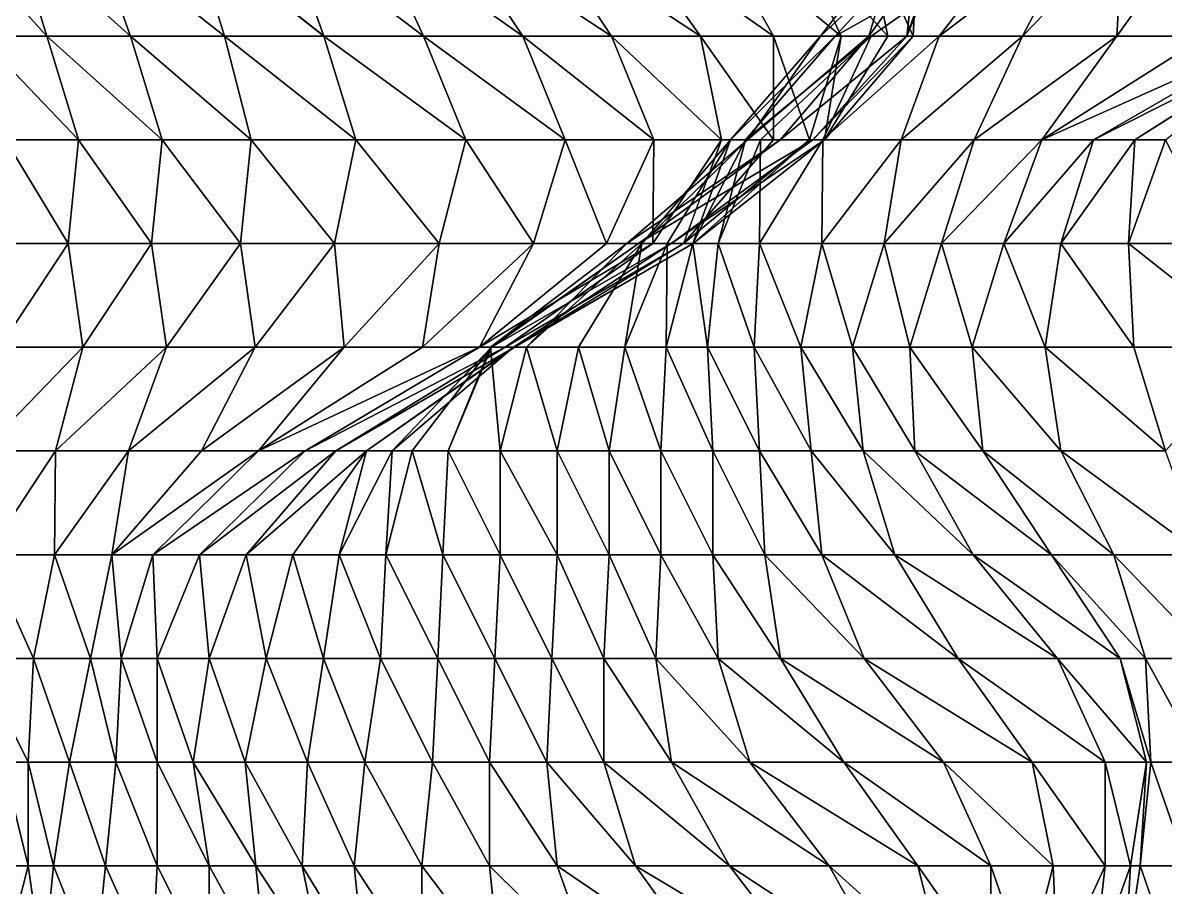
# Model space of a CAD drawing. Header units: metres. Extents: x -137 to 231, y -240 to 234.
# Drawn here: x 12.3 to 78.4, y -193.2 to -143.2 of the extents above; entities that cross this region are included whole.
import ezdxf

# ---------------------------------------------------------------- set-up
doc = ezdxf.new("R2010")
doc.units = ezdxf.units.M

msp = doc.modelspace()

# ---------------------------------------------------------------- linework, layer by layer
for points in [[(8.293655, -138, -318.5278), (13.738907, -144, -322.3122), (11.904984, -138, -323.37103), (11.905084, -137.9999, -323.37094)], [(8.293655, -138, -318.5278), (9.821945, -144, -317.64545), (13.738907, -144, -322.3122), (13.739007, -143.9999, -322.3121)], [(11.904984, -138, -323.37103), (18.572845, -144, -326.44952), (16.433258, -138, -327.6848), (16.433357, -137.9999, -327.68472)], [(11.904984, -138, -323.37103), (13.738907, -144, -322.3122), (18.572845, -144, -326.44952), (18.572945, -143.9999, -326.44943)], [(16.433258, -138, -327.6848), (24.018082, -144, -330.23392), (22.184158, -138, -331.29276), (22.184258, -137.9999, -331.29266)], [(16.433258, -138, -327.6848), (18.572845, -144, -326.44952), (24.018082, -144, -330.23392), (24.01818, -143.9999, -330.23383)], [(22.184158, -138, -331.29276), (29.768997, -144, -333.84186), (27.62941, -138, -335.07715), (27.629509, -137.9999, -335.07706)], [(22.184158, -138, -331.29276), (24.018082, -144, -330.23392), (29.768997, -144, -333.84186), (29.769096, -143.9999, -333.84177)], [(27.62941, -138, -335.07715), (35.519897, -144, -337.44977), (32.768997, -138, -339.038), (32.769096, -137.9999, -339.0379)], [(27.62941, -138, -335.07715), (29.768997, -144, -333.84186), (35.519897, -144, -337.44977), (35.519997, -143.9999, -337.44968)], [(32.768997, -138, -339.038), (41.270798, -144, -341.05768), (37.29727, -138, -343.3518), (37.29737, -137.9999, -343.3517)], [(32.768997, -138, -339.038), (35.519897, -144, -337.44977), (41.270798, -144, -341.05768), (41.270897, -143.9999, -341.0576)], [(37.29727, -138, -343.3518), (46.410385, -144, -345.01852), (42.436874, -138, -347.31265), (42.436974, -137.9999, -347.31256)], [(37.29727, -138, -343.3518), (41.270798, -144, -341.05768), (46.410385, -144, -345.01852), (46.410484, -143.9999, -345.01843)], [(42.436874, -138, -347.31265), (51.549988, -144, -348.97937), (47.270798, -138, -351.44998), (47.270897, -137.9999, -351.4499)], [(42.436874, -138, -347.31265), (46.410385, -144, -345.01852), (51.549988, -144, -348.97937), (51.550087, -143.9999, -348.97928)], [(47.270798, -138, -351.44998), (55.772614, -144, -353.46967), (52.410385, -138, -355.41083), (52.410484, -137.9999, -355.41074)], [(47.270798, -138, -351.44998), (51.549988, -144, -348.97937), (55.772614, -144, -353.46967), (55.772713, -143.9999, -353.46957)], [(52.410385, -138, -355.41083), (59.689575, -144, -358.1364), (56.938675, -138, -359.72464), (56.938774, -137.9999, -359.72455)], [(52.410385, -138, -355.41083), (55.772614, -144, -353.46967), (59.689575, -144, -358.1364), (59.689674, -143.9999, -358.13632)], [(56.938675, -138, -359.72464), (62.383926, -144, -363.50903), (61.1613, -138, -364.2149), (61.1614, -137.9999, -364.2148)], [(56.938675, -138, -359.72464), (59.689575, -144, -358.1364), (62.383926, -144, -363.50903), (62.384026, -143.9999, -363.50894)], [(61.29727, -144, -384.92102), (58.489807, -144, -393.4701), (63.074646, -138, -390.82306), (63.074745, -137.9999, -390.82297)], [(58.489807, -144, -393.4701), (59.35022, -144, -399.90155), (64.85202, -138, -396.7251), (64.85212, -137.9999, -396.725)], [(58.489807, -144, -393.4701), (64.85202, -138, -396.7251), (63.074646, -138, -390.82306), (63.074745, -137.9999, -390.82297)], [(59.35022, -144, -399.90155), (61.433243, -144, -405.6271), (69.99162, -138, -400.68594), (69.99172, -137.9999, -400.68585)], [(59.35022, -144, -399.90155), (69.99162, -138, -400.68594), (64.85202, -138, -396.7251), (64.85212, -137.9999, -396.725)], [(61.1613, -138, -364.2149), (63.855637, -144, -369.58752), (64.1613, -138, -369.41107), (64.1614, -137.9999, -369.41098)], [(61.1613, -138, -364.2149), (62.383926, -144, -363.50903), (63.855637, -144, -369.58752), (63.855736, -143.9999, -369.58743)], [(63.493423, -144, -376.72485), (61.29727, -144, -384.92102), (65.57646, -138, -382.45044), (65.57656, -137.9999, -382.45035)], [(61.29727, -144, -384.92102), (63.074646, -138, -390.82306), (65.57646, -138, -382.45044), (65.57656, -137.9999, -382.45035)], [(69.99162, -138, -400.68594), (61.433243, -144, -405.6271), (65.35022, -144, -410.29385), (65.35032, -143.9999, -410.29376)], [(64.1613, -138, -369.41107), (63.493423, -144, -376.72485), (65.938675, -138, -375.31308), (65.938774, -137.9999, -375.313)], [(63.493423, -144, -376.72485), (65.57646, -138, -382.45044), (65.938675, -138, -375.31308), (65.938774, -137.9999, -375.313)], [(64.1613, -138, -369.41107), (63.855637, -144, -369.58752), (63.493423, -144, -376.72485), (63.493523, -143.9999, -376.72476)], [(69.99162, -138, -400.68594), (65.35022, -144, -410.29385), (73.29727, -138, -405.70563), (73.29737, -137.9999, -405.70554)], [(73.29727, -138, -405.70563), (65.35022, -144, -410.29385), (70.18416, -144, -414.43118), (70.18426, -143.9999, -414.4311)], [(73.29727, -138, -405.70563), (70.18416, -144, -414.43118), (75.99162, -138, -411.07822), (75.99172, -137.9999, -411.07812)], [(75.99162, -138, -411.07822), (70.18416, -144, -414.43118), (75.62941, -144, -418.21558), (75.62951, -143.9999, -418.21548)], [(75.99162, -138, -411.07822), (75.62941, -144, -418.21558), (79.908585, -138, -415.745), (79.90868, -137.9999, -415.7449)], [(79.908585, -138, -415.745), (75.62941, -144, -418.21558), (80.769, -144, -422.17642), (80.7691, -143.9999, -422.17633)], [(9.821945, -144, -317.64545), (15.572845, -150, -321.2534), (13.738907, -144, -322.3122), (13.739007, -143.9999, -322.3121)], [(9.821945, -144, -317.64545), (11.35022, -150, -316.7631), (15.572845, -150, -321.2534), (15.572946, -149.9999, -321.2533)], [(13.738907, -144, -322.3122), (20.406784, -150, -325.39072), (18.572845, -144, -326.44952), (18.572945, -143.9999, -326.44943)], [(13.738907, -144, -322.3122), (15.572845, -150, -321.2534), (20.406784, -150, -325.39072), (20.406883, -149.9999, -325.39062)], [(18.572845, -144, -326.44952), (25.546371, -150, -329.35156), (24.018082, -144, -330.23392), (24.01818, -143.9999, -330.23383)], [(18.572845, -144, -326.44952), (20.406784, -150, -325.39072), (25.546371, -150, -329.35156), (25.54647, -149.9999, -329.35147)], [(24.018082, -144, -330.23392), (31.602936, -150, -332.78302), (29.768997, -144, -333.84186), (29.769096, -143.9999, -333.84177)], [(24.018082, -144, -330.23392), (25.546371, -150, -329.35156), (31.602936, -150, -332.78302), (31.603035, -149.9999, -332.78293)], [(29.768997, -144, -333.84186), (37.965134, -150, -336.038), (35.519897, -144, -337.44977), (35.519997, -143.9999, -337.44968)], [(29.768997, -144, -333.84186), (31.602936, -150, -332.78302), (37.965134, -150, -336.038), (37.965233, -149.9999, -336.0379)], [(35.519897, -144, -337.44977), (43.71605, -150, -339.6459), (41.270798, -144, -341.05768), (41.270897, -143.9999, -341.0576)], [(35.519897, -144, -337.44977), (37.965134, -150, -336.038), (43.71605, -150, -339.6459), (43.71615, -149.9999, -339.6458)], [(41.270798, -144, -341.05768), (48.855637, -150, -343.60675), (46.410385, -144, -345.01852), (46.410484, -143.9999, -345.01843)], [(41.270798, -144, -341.05768), (43.71605, -150, -339.6459), (48.855637, -150, -343.60675), (48.855736, -149.9999, -343.60666)], [(46.410385, -144, -345.01852), (52.772614, -150, -348.2735), (51.549988, -144, -348.97937), (51.550087, -143.9999, -348.97928)], [(46.410385, -144, -345.01852), (48.855637, -150, -343.60675), (52.772614, -150, -348.2735), (52.772713, -149.9999, -348.2734)], [(51.549988, -144, -348.97937), (55.772614, -150, -353.46967), (55.772614, -144, -353.46967), (55.772713, -143.9999, -353.46957)], [(51.549988, -144, -348.97937), (52.772614, -150, -348.2735), (55.772614, -150, -353.46967), (55.772713, -149.9999, -353.46957)], [(54.26718, -150, -388.97986), (53.293655, -150, -396.4701), (58.489807, -144, -393.4701), (58.489906, -143.9999, -393.47)], [(53.293655, -150, -396.4701), (54.154068, -150, -402.90155), (59.35022, -144, -399.90155), (59.35032, -143.9999, -399.90146)], [(53.293655, -150, -396.4701), (59.35022, -144, -399.90155), (58.489807, -144, -393.4701), (58.489906, -143.9999, -393.47)], [(54.154068, -150, -402.90155), (55.01448, -150, -409.33298), (61.433243, -144, -405.6271), (61.433342, -143.9999, -405.627)], [(54.154068, -150, -402.90155), (61.433243, -144, -405.6271), (59.35022, -144, -399.90155), (59.35032, -143.9999, -399.90146)], [(56.157684, -150, -380.96014), (54.26718, -150, -388.97986), (61.29727, -144, -384.92102), (61.29737, -143.9999, -384.92093)], [(54.26718, -150, -388.97986), (58.489807, -144, -393.4701), (61.29727, -144, -384.92102), (61.29737, -143.9999, -384.92093)], [(61.433243, -144, -405.6271), (55.01448, -150, -409.33298), (58.62578, -150, -414.1762), (58.625877, -149.9999, -414.17612)], [(55.772614, -144, -353.46967), (57.855637, -150, -359.19525), (59.689575, -144, -358.1364), (59.689674, -143.9999, -358.13632)], [(55.772614, -144, -353.46967), (55.772614, -150, -353.46967), (57.855637, -150, -359.19525), (57.855736, -149.9999, -359.19516)], [(58.048172, -150, -372.9405), (56.157684, -150, -380.96014), (63.493423, -144, -376.72485), (63.493523, -143.9999, -376.72476)], [(56.157684, -150, -380.96014), (61.29727, -144, -384.92102), (63.493423, -144, -376.72485), (63.493523, -143.9999, -376.72476)], [(59.689575, -144, -358.1364), (57.855637, -150, -359.19525), (58.71605, -150, -365.62665), (58.71615, -149.9999, -365.62656)], [(58.71605, -150, -365.62665), (58.048172, -150, -372.9405), (63.855637, -144, -369.58752), (63.855736, -143.9999, -369.58743)], [(58.048172, -150, -372.9405), (63.493423, -144, -376.72485), (63.855637, -144, -369.58752), (63.855736, -143.9999, -369.58743)], [(61.433243, -144, -405.6271), (58.62578, -150, -414.1762), (65.35022, -144, -410.29385), (65.35032, -143.9999, -410.29376)], [(65.35022, -144, -410.29385), (58.62578, -150, -414.1762), (63.154068, -150, -418.49), (63.154167, -149.9999, -418.4899)], [(59.689575, -144, -358.1364), (58.71605, -150, -365.62665), (62.383926, -144, -363.50903), (62.384026, -143.9999, -363.50894)], [(58.71605, -150, -365.62665), (63.855637, -144, -369.58752), (62.383926, -144, -363.50903), (62.384026, -143.9999, -363.50894)], [(65.35022, -144, -410.29385), (63.154068, -150, -418.49), (70.18416, -144, -414.43118), (70.18426, -143.9999, -414.4311)], [(70.18416, -144, -414.43118), (63.154068, -150, -418.49), (67.37669, -150, -422.9803), (67.37679, -149.9999, -422.9802)], [(70.18416, -144, -414.43118), (67.37669, -150, -422.9803), (75.62941, -144, -418.21558), (75.62951, -143.9999, -418.21548)], [(75.62941, -144, -418.21558), (67.37669, -150, -422.9803), (71.293655, -150, -427.647), (71.293755, -149.9999, -427.6469)], [(75.62941, -144, -418.21558), (71.293655, -150, -427.647), (80.769, -144, -422.17642), (80.7691, -143.9999, -422.17633)], [(71.293655, -150, -427.647), (74.293655, -150, -432.84317), (84.68596, -144, -426.84317), (84.68606, -143.9999, -426.84308)], [(71.293655, -150, -427.647), (84.68596, -144, -426.84317), (80.769, -144, -422.17642), (80.7691, -143.9999, -422.17633)], [(74.293655, -150, -432.84317), (76.68234, -150, -438.39224), (86.157684, -144, -432.92166), (86.15778, -143.9999, -432.92157)], [(74.293655, -150, -432.84317), (86.157684, -144, -432.92166), (84.68596, -144, -426.84317), (84.68606, -143.9999, -426.84308)], [(76.68234, -150, -438.39224), (78.45972, -150, -444.2943), (86.10112, -144, -439.88254), (86.10122, -143.9999, -439.88245)], [(76.68234, -150, -438.39224), (86.10112, -144, -439.88254), (86.157684, -144, -432.92166), (86.15778, -143.9999, -432.92157)], [(11.35022, -150, -316.7631), (10.127609, -156, -317.469), (14.961533, -156, -321.60632), (14.961633, -155.9999, -321.60623)], [(11.35022, -150, -316.7631), (14.961533, -156, -321.60632), (15.572845, -150, -321.2534), (15.572946, -149.9999, -321.2533)], [(15.572845, -150, -321.2534), (14.961533, -156, -321.60632), (19.795471, -156, -325.74365), (19.79557, -155.9999, -325.74356)], [(15.572845, -150, -321.2534), (19.795471, -156, -325.74365), (20.406784, -150, -325.39072), (20.406883, -149.9999, -325.39062)], [(20.406784, -150, -325.39072), (19.795471, -156, -325.74365), (24.935059, -156, -329.70453), (24.935158, -155.9999, -329.70444)], [(20.406784, -150, -325.39072), (24.935059, -156, -329.70453), (25.546371, -150, -329.35156), (25.54647, -149.9999, -329.35147)], [(25.546371, -150, -329.35156), (24.935059, -156, -329.70453), (30.38031, -156, -333.4889), (30.38041, -155.9999, -333.4888)], [(25.546371, -150, -329.35156), (30.38031, -156, -333.4889), (31.602936, -150, -332.78302), (31.603035, -149.9999, -332.78293)], [(31.602936, -150, -332.78302), (30.38031, -156, -333.4889), (36.436874, -156, -336.92035), (36.436974, -155.9999, -336.92026)], [(31.602936, -150, -332.78302), (36.436874, -156, -336.92035), (37.965134, -150, -336.038), (37.965233, -149.9999, -336.0379)], [(37.965134, -150, -336.038), (36.436874, -156, -336.92035), (41.88211, -156, -340.7047), (41.88221, -155.9999, -340.70462)], [(37.965134, -150, -336.038), (41.88211, -156, -340.7047), (43.71605, -150, -339.6459), (43.71615, -149.9999, -339.6458)], [(43.71605, -150, -339.6459), (41.88211, -156, -340.7047), (46.104736, -156, -345.195), (46.104836, -155.9999, -345.19492)], [(43.71605, -150, -339.6459), (46.104736, -156, -345.195), (48.855637, -150, -343.60675), (48.855736, -149.9999, -343.60666)], [(48.855637, -150, -343.60675), (46.104736, -156, -345.195), (48.799088, -156, -350.56763), (48.799187, -155.9999, -350.56754)], [(47.961533, -156, -378.764), (47.293655, -156, -386.0778), (56.157684, -150, -380.96014), (56.157784, -149.9999, -380.96005)], [(47.293655, -156, -386.0778), (48.154068, -156, -392.50925), (54.26718, -150, -388.97986), (54.26728, -149.9999, -388.97977)], [(47.293655, -156, -386.0778), (54.26718, -150, -388.97986), (56.157684, -150, -380.96014), (56.157784, -149.9999, -380.96005)], [(49.85202, -156, -370.74432), (47.961533, -156, -378.764), (58.048172, -150, -372.9405), (58.04827, -149.9999, -372.9404)], [(47.961533, -156, -378.764), (56.157684, -150, -380.96014), (58.048172, -150, -372.9405), (58.04827, -149.9999, -372.9404)], [(48.154068, -156, -392.50925), (49.62578, -156, -398.58774), (53.293655, -150, -396.4701), (53.293755, -149.9999, -396.47)], [(48.154068, -156, -392.50925), (53.293655, -150, -396.4701), (54.26718, -150, -388.97986), (54.26728, -149.9999, -388.97977)], [(48.855637, -150, -343.60675), (48.799088, -156, -350.56763), (52.772614, -150, -348.2735), (52.772713, -149.9999, -348.2734)], [(52.772614, -150, -348.2735), (48.799088, -156, -350.56763), (50.57646, -156, -356.46967), (50.57656, -155.9999, -356.46957)], [(53.293655, -150, -396.4701), (49.62578, -156, -398.58774), (51.097504, -156, -404.66626), (51.097603, -155.9999, -404.66617)], [(51.13121, -156, -363.07758), (49.85202, -156, -370.74432), (58.71605, -150, -365.62665), (58.71615, -149.9999, -365.62656)], [(49.85202, -156, -370.74432), (58.048172, -150, -372.9405), (58.71605, -150, -365.62665), (58.71615, -149.9999, -365.62656)], [(52.772614, -150, -348.2735), (50.57646, -156, -356.46967), (55.772614, -150, -353.46967), (55.772713, -149.9999, -353.46957)], [(50.57646, -156, -356.46967), (51.13121, -156, -363.07758), (57.855637, -150, -359.19525), (57.855736, -149.9999, -359.19516)], [(50.57646, -156, -356.46967), (57.855637, -150, -359.19525), (55.772614, -150, -353.46967), (55.772713, -149.9999, -353.46957)], [(53.293655, -150, -396.4701), (51.097504, -156, -404.66626), (54.154068, -150, -402.90155), (54.154167, -149.9999, -402.90146)], [(54.154068, -150, -402.90155), (51.097504, -156, -404.66626), (52.56923, -156, -410.74475), (52.56933, -155.9999, -410.74466)], [(51.13121, -156, -363.07758), (58.71605, -150, -365.62665), (57.855637, -150, -359.19525), (57.855736, -149.9999, -359.19516)], [(54.154068, -150, -402.90155), (52.56923, -156, -410.74475), (55.01448, -150, -409.33298), (55.01458, -149.9999, -409.3329)], [(55.01448, -150, -409.33298), (52.56923, -156, -410.74475), (54.957916, -156, -416.29385), (54.958015, -155.9999, -416.29376)], [(55.01448, -150, -409.33298), (54.957916, -156, -416.29385), (58.62578, -150, -414.1762), (58.625877, -149.9999, -414.17612)], [(58.62578, -150, -414.1762), (54.957916, -156, -416.29385), (58.56923, -156, -421.13705), (58.56933, -155.9999, -421.13696)], [(58.62578, -150, -414.1762), (58.56923, -156, -421.13705), (63.154068, -150, -418.49), (63.154167, -149.9999, -418.4899)], [(63.154068, -150, -418.49), (58.56923, -156, -421.13705), (62.180527, -156, -425.9803), (62.180626, -155.9999, -425.9802)], [(63.154068, -150, -418.49), (62.180527, -156, -425.9803), (67.37669, -150, -422.9803), (67.37679, -149.9999, -422.9802)], [(67.37669, -150, -422.9803), (62.180527, -156, -425.9803), (65.48619, -156, -430.99994), (65.48629, -155.9999, -430.99985)], [(67.37669, -150, -422.9803), (65.48619, -156, -430.99994), (71.293655, -150, -427.647), (71.293755, -149.9999, -427.6469)], [(71.293655, -150, -427.647), (65.48619, -156, -430.99994), (69.0975, -156, -435.84317), (69.0976, -155.9999, -435.84308)], [(71.293655, -150, -427.647), (69.0975, -156, -435.84317), (74.293655, -150, -432.84317), (74.293755, -149.9999, -432.84308)], [(74.293655, -150, -432.84317), (69.0975, -156, -435.84317), (72.40315, -156, -440.86285), (72.40325, -155.9999, -440.86276)], [(74.293655, -150, -432.84317), (72.40315, -156, -440.86285), (76.68234, -150, -438.39224), (76.68244, -149.9999, -438.39215)], [(76.68234, -150, -438.39224), (72.40315, -156, -440.86285), (76.32013, -156, -445.5296), (76.32023, -155.9999, -445.5295)], [(76.68234, -150, -438.39224), (76.32013, -156, -445.5296), (78.45972, -150, -444.2943), (78.459816, -149.9999, -444.29422)], [(78.45972, -150, -444.2943), (76.32013, -156, -445.5296), (81.45972, -156, -449.49048), (81.459816, -155.9999, -449.4904)], [(10.127609, -156, -317.469), (10.988007, -162, -323.90045), (14.961533, -156, -321.60632), (14.961633, -155.9999, -321.60623)], [(14.961533, -156, -321.60632), (10.988007, -162, -323.90045), (15.821945, -162, -328.03778), (15.822045, -161.9999, -328.0377)], [(14.961533, -156, -321.60632), (15.821945, -162, -328.03778), (19.795471, -156, -325.74365), (19.79557, -155.9999, -325.74356)], [(19.795471, -156, -325.74365), (15.821945, -162, -328.03778), (20.655869, -162, -332.1751), (20.655968, -161.9999, -332.17502)], [(19.795471, -156, -325.74365), (20.655869, -162, -332.1751), (24.935059, -156, -329.70453), (24.935158, -155.9999, -329.70444)], [(24.935059, -156, -329.70453), (20.655869, -162, -332.1751), (25.795471, -162, -336.13596), (25.79557, -161.9999, -336.13586)], [(24.935059, -156, -329.70453), (25.795471, -162, -336.13596), (30.38031, -156, -333.4889), (30.38041, -155.9999, -333.4888)], [(30.38031, -156, -333.4889), (25.795471, -162, -336.13596), (30.935059, -162, -340.0968), (30.935158, -161.9999, -340.0967)], [(30.38031, -156, -333.4889), (30.935059, -162, -340.0968), (36.436874, -156, -336.92035), (36.436974, -155.9999, -336.92026)], [(36.436874, -156, -336.92035), (30.935059, -162, -340.0968), (35.463333, -162, -344.4106), (35.463432, -161.9999, -344.41052)], [(36.436874, -156, -336.92035), (35.463333, -162, -344.4106), (41.88211, -156, -340.7047), (41.88221, -155.9999, -340.70462)], [(41.88211, -156, -340.7047), (35.463333, -162, -344.4106), (38.768997, -162, -349.4303), (38.769096, -161.9999, -349.4302)], [(41.88211, -156, -340.7047), (38.768997, -162, -349.4303), (46.104736, -156, -345.195), (46.104836, -155.9999, -345.19492)], [(38.768997, -162, -349.4303), (40.240707, -162, -355.5088), (48.799088, -156, -350.56763), (48.799187, -155.9999, -350.56754)], [(38.768997, -162, -349.4303), (48.799088, -156, -350.56763), (46.104736, -156, -345.195), (46.104836, -155.9999, -345.19492)], [(39.459717, -162, -376.74432), (39.403152, -162, -383.7052), (47.961533, -156, -378.764), (47.96163, -155.9999, -378.76392)], [(39.403152, -162, -383.7052), (41.48619, -162, -389.43073), (47.293655, -156, -386.0778), (47.293755, -155.9999, -386.0777)], [(39.403152, -162, -383.7052), (47.293655, -156, -386.0778), (47.961533, -156, -378.764), (47.96163, -155.9999, -378.76392)], [(40.738907, -162, -369.07758), (39.459717, -162, -376.74432), (49.85202, -156, -370.74432), (49.85212, -155.9999, -370.74423)], [(39.459717, -162, -376.74432), (47.961533, -156, -378.764), (49.85202, -156, -370.74432), (49.85212, -155.9999, -370.74423)], [(40.240707, -162, -355.5088), (40.79547, -162, -362.1167), (50.57646, -156, -356.46967), (50.57656, -155.9999, -356.46957)], [(40.240707, -162, -355.5088), (50.57646, -156, -356.46967), (48.799088, -156, -350.56763), (48.799187, -155.9999, -350.56754)], [(40.79547, -162, -362.1167), (40.738907, -162, -369.07758), (51.13121, -156, -363.07758), (51.13131, -155.9999, -363.07748)], [(40.738907, -162, -369.07758), (49.85202, -156, -370.74432), (51.13121, -156, -363.07758), (51.13131, -155.9999, -363.07748)], [(40.79547, -162, -362.1167), (51.13121, -156, -363.07758), (50.57646, -156, -356.46967), (50.57656, -155.9999, -356.46957)], [(41.48619, -162, -389.43073), (44.48619, -162, -394.6269), (48.154068, -156, -392.50925), (48.154167, -155.9999, -392.50916)], [(41.48619, -162, -389.43073), (48.154068, -156, -392.50925), (47.293655, -156, -386.0778), (47.293755, -155.9999, -386.0777)], [(48.154068, -156, -392.50925), (44.48619, -162, -394.6269), (47.180527, -162, -399.9995), (47.180626, -161.9999, -399.99942)], [(48.154068, -156, -392.50925), (47.180527, -162, -399.9995), (49.62578, -156, -398.58774), (49.625877, -155.9999, -398.58765)], [(49.62578, -156, -398.58774), (47.180527, -162, -399.9995), (49.56923, -162, -405.5486), (49.56933, -161.9999, -405.54852)], [(49.62578, -156, -398.58774), (49.56923, -162, -405.5486), (51.097504, -156, -404.66626), (51.097603, -155.9999, -404.66617)], [(51.097504, -156, -404.66626), (49.56923, -162, -405.5486), (51.957916, -162, -411.0977), (51.958015, -161.9999, -411.0976)], [(51.097504, -156, -404.66626), (51.957916, -162, -411.0977), (52.56923, -156, -410.74475), (52.56933, -155.9999, -410.74466)], [(52.56923, -156, -410.74475), (51.957916, -162, -411.0977), (54.652252, -162, -416.47034), (54.65235, -161.9999, -416.47025)], [(52.56923, -156, -410.74475), (54.652252, -162, -416.47034), (54.957916, -156, -416.29385), (54.958015, -155.9999, -416.29376)], [(54.957916, -156, -416.29385), (54.652252, -162, -416.47034), (57.346603, -162, -421.84293), (57.346703, -161.9999, -421.84283)], [(54.957916, -156, -416.29385), (57.346603, -162, -421.84293), (58.56923, -156, -421.13705), (58.56933, -155.9999, -421.13696)], [(58.56923, -156, -421.13705), (57.346603, -162, -421.84293), (60.346603, -162, -427.0391), (60.346703, -161.9999, -427.039)], [(58.56923, -156, -421.13705), (60.346603, -162, -427.0391), (62.180527, -156, -425.9803), (62.180626, -155.9999, -425.9802)], [(62.180527, -156, -425.9803), (60.346603, -162, -427.0391), (63.652252, -162, -432.05878), (63.65235, -161.9999, -432.0587)], [(62.180527, -156, -425.9803), (63.652252, -162, -432.05878), (65.48619, -156, -430.99994), (65.48629, -155.9999, -430.99985)], [(65.48619, -156, -430.99994), (63.652252, -162, -432.05878), (67.263565, -162, -436.902), (67.263664, -161.9999, -436.90192)], [(65.48619, -156, -430.99994), (67.263565, -162, -436.902), (69.0975, -156, -435.84317), (69.0976, -155.9999, -435.84308)], [(69.0975, -156, -435.84317), (67.263565, -162, -436.902), (71.48619, -162, -441.39224), (71.48629, -161.9999, -441.39215)], [(69.0975, -156, -435.84317), (71.48619, -162, -441.39224), (72.40315, -156, -440.86285), (72.40325, -155.9999, -440.86276)], [(72.40315, -156, -440.86285), (71.48619, -162, -441.39224), (76.62578, -162, -445.35312), (76.62588, -161.9999, -445.35303)], [(72.40315, -156, -440.86285), (76.62578, -162, -445.35312), (76.32013, -156, -445.5296), (76.32023, -155.9999, -445.5295)], [(76.32013, -156, -445.5296), (83.90497, -162, -448.0787), (81.45972, -156, -449.49048), (81.459816, -155.9999, -449.4904)], [(76.32013, -156, -445.5296), (76.62578, -162, -445.35312), (83.90497, -162, -448.0787), (83.90507, -161.9999, -448.0786)], [(10.988007, -162, -323.90045), (10.014481, -168, -331.39072), (15.821945, -162, -328.03778), (15.822045, -161.9999, -328.0377)], [(15.821945, -162, -328.03778), (10.014481, -168, -331.39072), (14.237106, -168, -335.88098), (14.237206, -167.9999, -335.8809)], [(15.821945, -162, -328.03778), (14.237106, -168, -335.88098), (20.655869, -162, -332.1751), (20.655968, -161.9999, -332.17502)], [(20.655869, -162, -332.1751), (14.237106, -168, -335.88098), (18.459717, -168, -340.37125), (18.459816, -167.9999, -340.37115)], [(20.655869, -162, -332.1751), (18.459717, -168, -340.37125), (25.795471, -162, -336.13596), (25.79557, -161.9999, -336.13586)], [(25.795471, -162, -336.13596), (18.459717, -168, -340.37125), (22.682343, -168, -344.8615), (22.682442, -167.9999, -344.86142)], [(25.795471, -162, -336.13596), (22.682343, -168, -344.8615), (30.935059, -162, -340.0968), (30.935158, -161.9999, -340.0967)], [(30.935059, -162, -340.0968), (22.682343, -168, -344.8615), (25.987991, -168, -349.8812), (25.98809, -167.9999, -349.8811)], [(30.935059, -162, -340.0968), (25.987991, -168, -349.8812), (35.463333, -162, -344.4106), (35.463432, -161.9999, -344.41052)], [(25.987991, -168, -349.8812), (28.682343, -168, -355.2538), (38.768997, -162, -349.4303), (38.769096, -161.9999, -349.4302)], [(25.987991, -168, -349.8812), (38.768997, -162, -349.4303), (35.463333, -162, -344.4106), (35.463432, -161.9999, -344.41052)], [(28.682343, -168, -355.2538), (30.459717, -168, -361.15585), (40.240707, -162, -355.5088), (40.240807, -161.9999, -355.5087)], [(28.682343, -168, -355.2538), (40.240707, -162, -355.5088), (38.768997, -162, -349.4303), (38.769096, -161.9999, -349.4302)], [(30.459717, -168, -361.15585), (32.237106, -168, -367.0579), (40.79547, -162, -362.1167), (40.79557, -161.9999, -362.1166)], [(30.459717, -168, -361.15585), (40.79547, -162, -362.1167), (40.240707, -162, -355.5088), (40.240807, -161.9999, -355.5087)], [(32.237106, -168, -367.0579), (33.708817, -168, -373.1364), (40.738907, -162, -369.07758), (40.739006, -161.9999, -369.07748)], [(32.237106, -168, -367.0579), (40.738907, -162, -369.07758), (40.79547, -162, -362.1167), (40.79557, -161.9999, -362.1166)], [(33.708817, -168, -373.1364), (34.874878, -168, -379.39136), (39.459717, -162, -376.74432), (39.459816, -161.9999, -376.74423)], [(33.708817, -168, -373.1364), (39.459717, -162, -376.74432), (40.738907, -162, -369.07758), (40.739006, -161.9999, -369.07748)], [(39.459717, -162, -376.74432), (34.874878, -168, -379.39136), (36.957916, -168, -385.11694), (36.958015, -167.9999, -385.11685)], [(39.459717, -162, -376.74432), (36.957916, -168, -385.11694), (39.403152, -162, -383.7052), (39.40325, -161.9999, -383.7051)], [(39.403152, -162, -383.7052), (36.957916, -168, -385.11694), (39.957916, -168, -390.31308), (39.958015, -167.9999, -390.313)], [(39.403152, -162, -383.7052), (39.957916, -168, -390.31308), (41.48619, -162, -389.43073), (41.48629, -161.9999, -389.43063)], [(41.48619, -162, -389.43073), (39.957916, -168, -390.31308), (43.263565, -168, -395.3328), (43.263664, -167.9999, -395.3327)], [(41.48619, -162, -389.43073), (43.263565, -168, -395.3328), (44.48619, -162, -394.6269), (44.48629, -161.9999, -394.6268)], [(44.48619, -162, -394.6269), (43.263565, -168, -395.3328), (46.263565, -168, -400.52893), (46.263664, -167.9999, -400.52884)], [(44.48619, -162, -394.6269), (46.263565, -168, -400.52893), (47.180527, -162, -399.9995), (47.180626, -161.9999, -399.99942)], [(47.180527, -162, -399.9995), (46.263565, -168, -400.52893), (49.263565, -168, -405.7251), (49.263664, -167.9999, -405.725)], [(47.180527, -162, -399.9995), (49.263565, -168, -405.7251), (49.56923, -162, -405.5486), (49.56933, -161.9999, -405.54852)], [(49.56923, -162, -405.5486), (49.263565, -168, -405.7251), (52.263565, -168, -410.92123), (52.263664, -167.9999, -410.92114)], [(49.56923, -162, -405.5486), (52.263565, -168, -410.92123), (51.957916, -162, -411.0977), (51.958015, -161.9999, -411.0976)], [(51.957916, -162, -411.0977), (54.957916, -168, -416.29385), (54.652252, -162, -416.47034), (54.65235, -161.9999, -416.47025)], [(51.957916, -162, -411.0977), (52.263565, -168, -410.92123), (54.957916, -168, -416.29385), (54.958015, -167.9999, -416.29376)], [(54.652252, -162, -416.47034), (57.957916, -168, -421.49), (57.346603, -162, -421.84293), (57.346703, -161.9999, -421.84283)], [(54.652252, -162, -416.47034), (54.957916, -168, -416.29385), (57.957916, -168, -421.49), (57.958015, -167.9999, -421.4899)], [(57.346603, -162, -421.84293), (60.957916, -168, -426.68616), (60.346603, -162, -427.0391), (60.346703, -161.9999, -427.039)], [(57.346603, -162, -421.84293), (57.957916, -168, -421.49), (60.957916, -168, -426.68616), (60.958015, -167.9999, -426.68607)], [(60.346603, -162, -427.0391), (63.957916, -168, -431.8823), (63.652252, -162, -432.05878), (63.65235, -161.9999, -432.0587)], [(60.346603, -162, -427.0391), (60.957916, -168, -426.68616), (63.957916, -168, -431.8823), (63.958015, -167.9999, -431.8822)], [(63.652252, -162, -432.05878), (67.87488, -168, -436.54904), (67.263565, -162, -436.902), (67.263664, -161.9999, -436.90192)], [(63.652252, -162, -432.05878), (63.957916, -168, -431.8823), (67.87488, -168, -436.54904), (67.87498, -167.9999, -436.54895)], [(67.263565, -162, -436.902), (72.40315, -168, -440.86285), (71.48619, -162, -441.39224), (71.48629, -161.9999, -441.39215)], [(67.263565, -162, -436.902), (67.87488, -168, -436.54904), (72.40315, -168, -440.86285), (72.40325, -167.9999, -440.86276)], [(71.48619, -162, -441.39224), (78.45972, -168, -444.2943), (76.62578, -162, -445.35312), (76.62588, -161.9999, -445.35303)], [(71.48619, -162, -441.39224), (72.40315, -168, -440.86285), (78.45972, -168, -444.2943), (78.459816, -167.9999, -444.29422)], [(78.45972, -168, -444.2943), (83.90497, -162, -448.0787), (76.62578, -162, -445.35312), (76.62588, -161.9999, -445.35303)], [(10.014481, -168, -331.39072), (10.263565, -174, -338.1751), (14.237106, -168, -335.88098), (14.237206, -167.9999, -335.8809)], [(14.237106, -168, -335.88098), (10.263565, -174, -338.1751), (14.180527, -174, -342.84186), (14.180627, -173.9999, -342.84177)], [(14.237106, -168, -335.88098), (14.180527, -174, -342.84186), (18.459717, -168, -340.37125), (18.459816, -167.9999, -340.37115)], [(18.459717, -168, -340.37125), (14.180527, -174, -342.84186), (17.48619, -174, -347.8615), (17.48629, -173.9999, -347.86142)], [(18.459717, -168, -340.37125), (17.48619, -174, -347.8615), (22.682343, -168, -344.8615), (22.682442, -167.9999, -344.86142)], [(17.48619, -174, -347.8615), (19.874878, -174, -353.4106), (25.987991, -168, -349.8812), (25.98809, -167.9999, -349.8811)], [(17.48619, -174, -347.8615), (25.987991, -168, -349.8812), (22.682343, -168, -344.8615), (22.682442, -167.9999, -344.86142)], [(19.874878, -174, -353.4106), (22.56923, -174, -358.78323), (28.682343, -168, -355.2538), (28.682442, -167.9999, -355.25372)], [(19.874878, -174, -353.4106), (28.682343, -168, -355.2538), (25.987991, -168, -349.8812), (25.98809, -167.9999, -349.8811)], [(22.56923, -174, -358.78323), (25.263565, -174, -364.15585), (30.459717, -168, -361.15585), (30.459816, -167.9999, -361.15576)], [(22.56923, -174, -358.78323), (30.459717, -168, -361.15585), (28.682343, -168, -355.2538), (28.682442, -167.9999, -355.25372)], [(25.263565, -174, -364.15585), (27.957916, -174, -369.52847), (32.237106, -168, -367.0579), (32.237206, -167.9999, -367.0578)], [(25.263565, -174, -364.15585), (32.237106, -168, -367.0579), (30.459717, -168, -361.15585), (30.459816, -167.9999, -361.15576)], [(32.237106, -168, -367.0579), (27.957916, -174, -369.52847), (30.652252, -174, -374.90112), (30.652351, -173.9999, -374.90103)], [(32.237106, -168, -367.0579), (30.652252, -174, -374.90112), (33.708817, -168, -373.1364), (33.708916, -167.9999, -373.13632)], [(33.708817, -168, -373.1364), (30.652252, -174, -374.90112), (33.346603, -174, -380.27374), (33.346703, -173.9999, -380.27365)], [(33.708817, -168, -373.1364), (33.346603, -174, -380.27374), (34.874878, -168, -379.39136), (34.874977, -167.9999, -379.39127)], [(34.874878, -168, -379.39136), (33.346603, -174, -380.27374), (36.652252, -174, -385.29343), (36.65235, -173.9999, -385.29333)], [(34.874878, -168, -379.39136), (36.652252, -174, -385.29343), (36.957916, -168, -385.11694), (36.958015, -167.9999, -385.11685)], [(36.957916, -168, -385.11694), (36.652252, -174, -385.29343), (39.957916, -174, -390.31308), (39.958015, -173.9999, -390.313)], [(36.957916, -168, -385.11694), (39.957916, -174, -390.31308), (39.957916, -168, -390.31308), (39.958015, -167.9999, -390.313)], [(39.957916, -168, -390.31308), (43.263565, -174, -395.3328), (43.263565, -168, -395.3328), (43.263664, -167.9999, -395.3327)], [(39.957916, -168, -390.31308), (39.957916, -174, -390.31308), (43.263565, -174, -395.3328), (43.263664, -173.9999, -395.3327)], [(43.263565, -168, -395.3328), (46.263565, -174, -400.52893), (46.263565, -168, -400.52893), (46.263664, -167.9999, -400.52884)], [(43.263565, -168, -395.3328), (43.263565, -174, -395.3328), (46.263565, -174, -400.52893), (46.263664, -173.9999, -400.52884)], [(46.263565, -168, -400.52893), (49.263565, -174, -405.7251), (49.263565, -168, -405.7251), (49.263664, -167.9999, -405.725)], [(46.263565, -168, -400.52893), (46.263565, -174, -400.52893), (49.263565, -174, -405.7251), (49.263664, -173.9999, -405.725)], [(49.263565, -168, -405.7251), (52.263565, -174, -410.92123), (52.263565, -168, -410.92123), (52.263664, -167.9999, -410.92114)], [(49.263565, -168, -405.7251), (49.263565, -174, -405.7251), (52.263565, -174, -410.92123), (52.263664, -173.9999, -410.92114)], [(52.263565, -168, -410.92123), (55.263565, -174, -416.1174), (54.957916, -168, -416.29385), (54.958015, -167.9999, -416.29376)], [(52.263565, -168, -410.92123), (52.263565, -174, -410.92123), (55.263565, -174, -416.1174), (55.263664, -173.9999, -416.1173)], [(54.957916, -168, -416.29385), (58.56923, -174, -421.13705), (57.957916, -168, -421.49), (57.958015, -167.9999, -421.4899)], [(54.957916, -168, -416.29385), (55.263565, -174, -416.1174), (58.56923, -174, -421.13705), (58.56933, -173.9999, -421.13696)], [(57.957916, -168, -421.49), (62.791855, -174, -425.62735), (60.957916, -168, -426.68616), (60.958015, -167.9999, -426.68607)], [(57.957916, -168, -421.49), (58.56923, -174, -421.13705), (62.791855, -174, -425.62735), (62.791954, -173.9999, -425.62726)], [(60.957916, -168, -426.68616), (67.32013, -174, -429.94113), (63.957916, -168, -431.8823), (63.958015, -167.9999, -431.8822)], [(60.957916, -168, -426.68616), (62.791855, -174, -425.62735), (67.32013, -174, -429.94113), (67.32023, -173.9999, -429.94104)], [(63.957916, -168, -431.8823), (71.848404, -174, -434.25494), (67.87488, -168, -436.54904), (67.87498, -167.9999, -436.54895)], [(63.957916, -168, -431.8823), (67.32013, -174, -429.94113), (71.848404, -174, -434.25494), (71.8485, -173.9999, -434.25485)], [(67.87488, -168, -436.54904), (75.45972, -174, -439.09814), (72.40315, -168, -440.86285), (72.40325, -167.9999, -440.86276)], [(67.87488, -168, -436.54904), (71.848404, -174, -434.25494), (75.45972, -174, -439.09814), (75.459816, -173.9999, -439.09805)], [(72.40315, -168, -440.86285), (80.59932, -174, -443.059), (78.45972, -168, -444.2943), (78.459816, -167.9999, -444.29422)], [(72.40315, -168, -440.86285), (75.45972, -174, -439.09814), (80.59932, -174, -443.059), (80.59942, -173.9999, -443.0589)], [(10.263565, -174, -338.1751), (9.652252, -180, -338.52805), (12.957916, -180, -343.54773), (12.958016, -179.9999, -343.54764)], [(10.263565, -174, -338.1751), (12.957916, -180, -343.54773), (14.180527, -174, -342.84186), (14.180627, -173.9999, -342.84177)], [(14.180527, -174, -342.84186), (12.957916, -180, -343.54773), (16.263565, -180, -348.56738), (16.263664, -179.9999, -348.5673)], [(14.180527, -174, -342.84186), (16.263565, -180, -348.56738), (17.48619, -174, -347.8615), (17.48629, -173.9999, -347.86142)], [(17.48619, -174, -347.8615), (16.263565, -180, -348.56738), (18.04094, -180, -354.46942), (18.041039, -179.9999, -354.46933)], [(17.48619, -174, -347.8615), (18.04094, -180, -354.46942), (19.874878, -174, -353.4106), (19.874977, -173.9999, -353.41052)], [(19.874878, -174, -353.4106), (18.04094, -180, -354.46942), (20.123978, -180, -360.195), (20.124077, -179.9999, -360.19492)], [(19.874878, -174, -353.4106), (20.123978, -180, -360.195), (22.56923, -174, -358.78323), (22.569328, -173.9999, -358.78314)], [(22.56923, -174, -358.78323), (20.123978, -180, -360.195), (23.123978, -180, -365.39114), (23.124077, -179.9999, -365.39105)], [(22.56923, -174, -358.78323), (23.123978, -180, -365.39114), (25.263565, -174, -364.15585), (25.263664, -173.9999, -364.15576)], [(25.263565, -174, -364.15585), (23.123978, -180, -365.39114), (26.429626, -180, -370.41083), (26.429726, -179.9999, -370.41074)], [(25.263565, -174, -364.15585), (26.429626, -180, -370.41083), (27.957916, -174, -369.52847), (27.958015, -173.9999, -369.52838)], [(27.957916, -174, -369.52847), (26.429626, -180, -370.41083), (29.73529, -180, -375.43054), (29.73539, -179.9999, -375.43045)], [(27.957916, -174, -369.52847), (29.73529, -180, -375.43054), (30.652252, -174, -374.90112), (30.652351, -173.9999, -374.90103)], [(30.652252, -174, -374.90112), (29.73529, -180, -375.43054), (33.04094, -180, -380.4502), (33.04104, -179.9999, -380.4501)], [(30.652252, -174, -374.90112), (33.04094, -180, -380.4502), (33.346603, -174, -380.27374), (33.346703, -173.9999, -380.27365)], [(33.346603, -174, -380.27374), (33.04094, -180, -380.4502), (36.346603, -180, -385.4699), (36.346703, -179.9999, -385.46982)], [(33.346603, -174, -380.27374), (36.346603, -180, -385.4699), (36.652252, -174, -385.29343), (36.65235, -173.9999, -385.29333)], [(36.652252, -174, -385.29343), (36.346603, -180, -385.4699), (39.652252, -180, -390.48956), (39.65235, -179.9999, -390.48947)], [(36.652252, -174, -385.29343), (39.652252, -180, -390.48956), (39.957916, -174, -390.31308), (39.958015, -173.9999, -390.313)], [(39.957916, -174, -390.31308), (39.652252, -180, -390.48956), (42.957916, -180, -395.50925), (42.958015, -179.9999, -395.50916)], [(39.957916, -174, -390.31308), (42.957916, -180, -395.50925), (43.263565, -174, -395.3328), (43.263664, -173.9999, -395.3327)], [(43.263565, -174, -395.3328), (42.957916, -180, -395.50925), (45.957916, -180, -400.70538), (45.958015, -179.9999, -400.7053)], [(43.263565, -174, -395.3328), (45.957916, -180, -400.70538), (46.263565, -174, -400.52893), (46.263664, -173.9999, -400.52884)], [(46.263565, -174, -400.52893), (45.957916, -180, -400.70538), (48.957916, -180, -405.90155), (48.958015, -179.9999, -405.90146)], [(46.263565, -174, -400.52893), (48.957916, -180, -405.90155), (49.263565, -174, -405.7251), (49.263664, -173.9999, -405.725)], [(49.263565, -174, -405.7251), (48.957916, -180, -405.90155), (52.56923, -180, -410.74475), (52.56933, -179.9999, -410.74466)], [(49.263565, -174, -405.7251), (52.56923, -180, -410.74475), (52.263565, -174, -410.92123), (52.263664, -173.9999, -410.92114)], [(52.263565, -174, -410.92123), (56.180527, -180, -415.58798), (55.263565, -174, -416.1174), (55.263664, -173.9999, -416.1173)], [(52.263565, -174, -410.92123), (52.56923, -180, -410.74475), (56.180527, -180, -415.58798), (56.180626, -179.9999, -415.5879)], [(55.263565, -174, -416.1174), (61.01448, -180, -419.72528), (58.56923, -174, -421.13705), (58.56933, -173.9999, -421.13696)], [(55.263565, -174, -416.1174), (56.180527, -180, -415.58798), (61.01448, -180, -419.72528), (61.01458, -179.9999, -419.7252)], [(58.56923, -174, -421.13705), (66.45972, -180, -423.5097), (62.791855, -174, -425.62735), (62.791954, -173.9999, -425.62726)], [(58.56923, -174, -421.13705), (61.01448, -180, -419.72528), (66.45972, -180, -423.5097), (66.459816, -179.9999, -423.5096)], [(62.791855, -174, -425.62735), (72.21062, -180, -427.11758), (67.32013, -174, -429.94113), (67.32023, -173.9999, -429.94104)], [(62.791855, -174, -425.62735), (66.45972, -180, -423.5097), (72.21062, -180, -427.11758), (72.21072, -179.9999, -427.1175)], [(67.32013, -174, -429.94113), (75.82193, -180, -431.96082), (71.848404, -174, -434.25494), (71.8485, -173.9999, -434.25485)], [(67.32013, -174, -429.94113), (72.21062, -180, -427.11758), (75.82193, -180, -431.96082), (75.82203, -179.9999, -431.96072)], [(71.848404, -174, -434.25494), (77.293655, -180, -438.0393), (75.45972, -174, -439.09814), (75.459816, -173.9999, -439.09805)], [(71.848404, -174, -434.25494), (75.82193, -180, -431.96082), (77.293655, -180, -438.0393), (77.293755, -179.9999, -438.0392)], [(75.45972, -174, -439.09814), (81.21062, -180, -442.70605), (80.59932, -174, -443.059), (80.59942, -173.9999, -443.0589)], [(75.45972, -174, -439.09814), (77.293655, -180, -438.0393), (81.21062, -180, -442.70605), (81.21072, -179.9999, -442.70596)], [(9.652252, -180, -338.52805), (12.652252, -186, -343.72418), (12.957916, -180, -343.54773), (12.958016, -179.9999, -343.54764)], [(9.652252, -180, -338.52805), (11.180527, -186, -337.6457), (12.652252, -186, -343.72418), (12.652352, -185.9999, -343.7241)], [(12.957916, -180, -343.54773), (12.652252, -186, -343.72418), (15.040939, -186, -349.2733), (15.041039, -185.9999, -349.2732)], [(12.957916, -180, -343.54773), (15.040939, -186, -349.2733), (16.263565, -180, -348.56738), (16.263664, -179.9999, -348.5673)], [(16.263565, -180, -348.56738), (15.040939, -186, -349.2733), (17.73529, -186, -354.6459), (17.73539, -185.9999, -354.6458)], [(16.263565, -180, -348.56738), (17.73529, -186, -354.6459), (18.04094, -180, -354.46942), (18.041039, -179.9999, -354.46933)], [(18.04094, -180, -354.46942), (17.73529, -186, -354.6459), (20.123978, -186, -360.195), (20.124077, -185.9999, -360.19492)], [(18.04094, -180, -354.46942), (20.123978, -186, -360.195), (20.123978, -180, -360.195), (20.124077, -179.9999, -360.19492)], [(20.123978, -180, -360.195), (22.207, -186, -365.92056), (23.123978, -180, -365.39114), (23.124077, -179.9999, -365.39105)], [(20.123978, -180, -360.195), (20.123978, -186, -360.195), (22.207, -186, -365.92056), (22.2071, -185.9999, -365.92047)], [(23.123978, -180, -365.39114), (22.207, -186, -365.92056), (25.207, -186, -371.1167), (25.2071, -185.9999, -371.1166)], [(23.123978, -180, -365.39114), (25.207, -186, -371.1167), (26.429626, -180, -370.41083), (26.429726, -179.9999, -370.41074)], [(26.429626, -180, -370.41083), (25.207, -186, -371.1167), (28.818314, -186, -375.95996), (28.818413, -185.9999, -375.95987)], [(26.429626, -180, -370.41083), (28.818314, -186, -375.95996), (29.73529, -180, -375.43054), (29.73539, -179.9999, -375.43045)], [(29.73529, -180, -375.43054), (28.818314, -186, -375.95996), (32.123978, -186, -380.9796), (32.124077, -185.9999, -380.97952)], [(29.73529, -180, -375.43054), (32.123978, -186, -380.9796), (33.04094, -180, -380.4502), (33.04104, -179.9999, -380.4501)], [(33.04094, -180, -380.4502), (32.123978, -186, -380.9796), (36.04094, -186, -385.64636), (36.04104, -185.9999, -385.64627)], [(33.04094, -180, -380.4502), (36.04094, -186, -385.64636), (36.346603, -180, -385.4699), (36.346703, -179.9999, -385.46982)], [(36.346603, -180, -385.4699), (36.04094, -186, -385.64636), (39.346603, -186, -390.66602), (39.346703, -185.9999, -390.66592)], [(36.346603, -180, -385.4699), (39.346603, -186, -390.66602), (39.652252, -180, -390.48956), (39.65235, -179.9999, -390.48947)], [(39.652252, -180, -390.48956), (39.346603, -186, -390.66602), (42.652252, -186, -395.68573), (42.65235, -185.9999, -395.68564)], [(39.652252, -180, -390.48956), (42.652252, -186, -395.68573), (42.957916, -180, -395.50925), (42.958015, -179.9999, -395.50916)], [(42.957916, -180, -395.50925), (42.652252, -186, -395.68573), (45.957916, -186, -400.70538), (45.958015, -185.9999, -400.7053)], [(42.957916, -180, -395.50925), (45.957916, -186, -400.70538), (45.957916, -180, -400.70538), (45.958015, -179.9999, -400.7053)], [(45.957916, -180, -400.70538), (49.874878, -186, -405.37213), (48.957916, -180, -405.90155), (48.958015, -179.9999, -405.90146)], [(45.957916, -180, -400.70538), (45.957916, -186, -400.70538), (49.874878, -186, -405.37213), (49.874977, -185.9999, -405.37204)], [(48.957916, -180, -405.90155), (54.403152, -186, -409.68594), (52.56923, -180, -410.74475), (52.56933, -179.9999, -410.74466)], [(48.957916, -180, -405.90155), (49.874878, -186, -405.37213), (54.403152, -186, -409.68594), (54.40325, -185.9999, -409.68585)], [(52.56923, -180, -410.74475), (59.848404, -186, -413.47034), (56.180527, -180, -415.58798), (56.180626, -179.9999, -415.5879)], [(52.56923, -180, -410.74475), (54.403152, -186, -409.68594), (59.848404, -186, -413.47034), (59.848503, -185.9999, -413.47025)], [(56.180527, -180, -415.58798), (65.59932, -186, -417.07822), (61.01448, -180, -419.72528), (61.01458, -179.9999, -419.7252)], [(56.180527, -180, -415.58798), (59.848404, -186, -413.47034), (65.59932, -186, -417.07822), (65.59942, -185.9999, -417.07812)], [(61.01448, -180, -419.72528), (70.73891, -186, -421.0391), (66.45972, -180, -423.5097), (66.459816, -179.9999, -423.5096)], [(61.01448, -180, -419.72528), (65.59932, -186, -417.07822), (70.73891, -186, -421.0391), (70.739006, -185.9999, -421.039)], [(66.45972, -180, -423.5097), (74.96153, -186, -425.52936), (72.21062, -180, -427.11758), (72.21072, -179.9999, -427.1175)], [(66.45972, -180, -423.5097), (70.73891, -186, -421.0391), (74.96153, -186, -425.52936), (74.96163, -185.9999, -425.52927)], [(72.21062, -180, -427.11758), (77.35022, -186, -431.07846), (75.82193, -180, -431.96082), (75.82203, -179.9999, -431.96072)], [(72.21062, -180, -427.11758), (74.96153, -186, -425.52936), (77.35022, -186, -431.07846), (77.35032, -185.9999, -431.07837)], [(75.82193, -180, -431.96082), (77.59932, -186, -437.86282), (77.293655, -180, -438.0393), (77.293755, -179.9999, -438.0392)], [(75.82193, -180, -431.96082), (77.35022, -186, -431.07846), (77.59932, -186, -437.86282), (77.59942, -185.9999, -437.86273)], [(77.293655, -180, -438.0393), (80.59932, -186, -443.059), (81.21062, -180, -442.70605), (81.21072, -179.9999, -442.70596)], [(77.293655, -180, -438.0393), (77.59932, -186, -437.86282), (80.59932, -186, -443.059), (80.59942, -185.9999, -443.0589)], [(11.180527, -186, -337.6457), (12.652252, -192, -343.72418), (12.652252, -186, -343.72418), (12.652352, -185.9999, -343.7241)], [(11.180527, -186, -337.6457), (11.180527, -192, -337.6457), (12.652252, -192, -343.72418), (12.652352, -191.9999, -343.7241)], [(12.652252, -186, -343.72418), (14.123978, -192, -349.80267), (15.040939, -186, -349.2733), (15.041039, -185.9999, -349.2732)], [(12.652252, -186, -343.72418), (12.652252, -192, -343.72418), (14.123978, -192, -349.80267), (14.124078, -191.9999, -349.80258)], [(15.040939, -186, -349.2733), (14.123978, -192, -349.80267), (17.123978, -192, -354.99884), (17.124077, -191.9999, -354.99875)], [(15.040939, -186, -349.2733), (17.123978, -192, -354.99884), (17.73529, -186, -354.6459), (17.73539, -185.9999, -354.6458)], [(17.73529, -186, -354.6459), (17.123978, -192, -354.99884), (20.123978, -192, -360.195), (20.124077, -191.9999, -360.19492)], [(17.73529, -186, -354.6459), (20.123978, -192, -360.195), (20.123978, -186, -360.195), (20.124077, -185.9999, -360.19492)], [(20.123978, -186, -360.195), (23.123978, -192, -365.39114), (22.207, -186, -365.92056), (22.2071, -185.9999, -365.92047)], [(20.123978, -186, -360.195), (20.123978, -192, -360.195), (23.123978, -192, -365.39114), (23.124077, -191.9999, -365.39105)], [(22.207, -186, -365.92056), (25.818314, -192, -370.7638), (25.207, -186, -371.1167), (25.2071, -185.9999, -371.1166)], [(22.207, -186, -365.92056), (23.123978, -192, -365.39114), (25.818314, -192, -370.7638), (25.818413, -191.9999, -370.7637)], [(25.207, -186, -371.1167), (28.512665, -192, -376.1364), (28.818314, -186, -375.95996), (28.818413, -185.9999, -375.95987)], [(25.207, -186, -371.1167), (25.818314, -192, -370.7638), (28.512665, -192, -376.1364), (28.512764, -191.9999, -376.13632)], [(28.818314, -186, -375.95996), (28.512665, -192, -376.1364), (31.512665, -192, -381.33255), (31.512764, -191.9999, -381.33246)], [(28.818314, -186, -375.95996), (31.512665, -192, -381.33255), (32.123978, -186, -380.9796), (32.124077, -185.9999, -380.97952)], [(32.123978, -186, -380.9796), (31.512665, -192, -381.33255), (35.429626, -192, -385.9993), (35.429726, -191.9999, -385.9992)], [(32.123978, -186, -380.9796), (35.429626, -192, -385.9993), (36.04094, -186, -385.64636), (36.04104, -185.9999, -385.64627)], [(36.04094, -186, -385.64636), (35.429626, -192, -385.9993), (39.346603, -192, -390.66602), (39.346703, -191.9999, -390.66592)], [(36.04094, -186, -385.64636), (39.346603, -192, -390.66602), (39.346603, -186, -390.66602), (39.346703, -185.9999, -390.66592)], [(39.346603, -186, -390.66602), (43.263565, -192, -395.3328), (42.652252, -186, -395.68573), (42.65235, -185.9999, -395.68564)], [(39.346603, -186, -390.66602), (39.346603, -192, -390.66602), (43.263565, -192, -395.3328), (43.263664, -191.9999, -395.3327)], [(42.652252, -186, -395.68573), (47.791855, -192, -399.64658), (45.957916, -186, -400.70538), (45.958015, -185.9999, -400.7053)], [(42.652252, -186, -395.68573), (43.263565, -192, -395.3328), (47.791855, -192, -399.64658), (47.791954, -191.9999, -399.64648)], [(45.957916, -186, -400.70538), (53.237106, -192, -403.43097), (49.874878, -186, -405.37213), (49.874977, -185.9999, -405.37204)], [(45.957916, -186, -400.70538), (47.791855, -192, -399.64658), (53.237106, -192, -403.43097), (53.237206, -191.9999, -403.43088)], [(49.874878, -186, -405.37213), (58.98799, -192, -407.03888), (54.403152, -186, -409.68594), (54.40325, -185.9999, -409.68585)], [(49.874878, -186, -405.37213), (53.237106, -192, -403.43097), (58.98799, -192, -407.03888), (58.98809, -191.9999, -407.0388)], [(54.403152, -186, -409.68594), (64.127594, -192, -410.99976), (59.848404, -186, -413.47034), (59.848503, -185.9999, -413.47025)], [(54.403152, -186, -409.68594), (58.98799, -192, -407.03888), (64.127594, -192, -410.99976), (64.12769, -191.9999, -410.99966)], [(59.848404, -186, -413.47034), (68.35022, -192, -415.49), (65.59932, -186, -417.07822), (65.59942, -185.9999, -417.07812)], [(59.848404, -186, -413.47034), (64.127594, -192, -410.99976), (68.35022, -192, -415.49), (68.35032, -191.9999, -415.4899)], [(65.59932, -186, -417.07822), (71.96153, -192, -420.33322), (70.73891, -186, -421.0391), (70.739006, -185.9999, -421.039)], [(65.59932, -186, -417.07822), (68.35022, -192, -415.49), (71.96153, -192, -420.33322), (71.96163, -191.9999, -420.33313)], [(70.73891, -186, -421.0391), (74.96153, -192, -425.52936), (74.96153, -186, -425.52936), (74.96163, -185.9999, -425.52927)], [(70.73891, -186, -421.0391), (71.96153, -192, -420.33322), (74.96153, -192, -425.52936), (74.96163, -191.9999, -425.52927)], [(74.96153, -186, -425.52936), (76.43324, -192, -431.60788), (77.35022, -186, -431.07846), (77.35032, -185.9999, -431.07837)], [(74.96153, -186, -425.52936), (74.96153, -192, -425.52936), (76.43324, -192, -431.60788), (76.43334, -191.9999, -431.6078)], [(77.35022, -186, -431.07846), (76.43324, -192, -431.60788), (76.98799, -192, -438.2158), (76.98809, -191.9999, -438.2157)], [(77.35022, -186, -431.07846), (76.98799, -192, -438.2158), (77.59932, -186, -437.86282), (77.59942, -185.9999, -437.86273)], [(77.59932, -186, -437.86282), (76.98799, -192, -438.2158), (79.68234, -192, -443.5884), (79.68244, -191.9999, -443.58832)], [(77.59932, -186, -437.86282), (79.68234, -192, -443.5884), (80.59932, -186, -443.059), (80.59942, -185.9999, -443.0589)], [(11.180527, -192, -337.6457), (11.123978, -198, -344.60654), (12.652252, -192, -343.72418), (12.652352, -191.9999, -343.7241)], [(12.652252, -192, -343.72418), (11.123978, -198, -344.60654), (13.512665, -198, -350.15564), (13.512765, -197.9999, -350.15555)], [(12.652252, -192, -343.72418), (13.512665, -198, -350.15564), (14.123978, -192, -349.80267), (14.124078, -191.9999, -349.80258)], [(14.123978, -192, -349.80267), (13.512665, -198, -350.15564), (16.512665, -198, -355.3518), (16.512764, -197.9999, -355.3517)], [(14.123978, -192, -349.80267), (16.512665, -198, -355.3518), (17.123978, -192, -354.99884), (17.124077, -191.9999, -354.99875)], [(17.123978, -192, -354.99884), (16.512665, -198, -355.3518), (19.818314, -198, -360.37146), (19.818413, -197.9999, -360.37137)], [(17.123978, -192, -354.99884), (19.818314, -198, -360.37146), (20.123978, -192, -360.195), (20.124077, -191.9999, -360.19492)], [(20.123978, -192, -360.195), (19.818314, -198, -360.37146), (23.123978, -198, -365.39114), (23.124077, -197.9999, -365.39105)], [(20.123978, -192, -360.195), (23.123978, -198, -365.39114), (23.123978, -192, -365.39114), (23.124077, -191.9999, -365.39105)], [(23.123978, -192, -365.39114), (26.429626, -198, -370.41083), (25.818314, -192, -370.7638), (25.818413, -191.9999, -370.7637)], [(23.123978, -192, -365.39114), (23.123978, -198, -365.39114), (26.429626, -198, -370.41083), (26.429726, -197.9999, -370.41074)], [(25.818314, -192, -370.7638), (29.73529, -198, -375.43054), (28.512665, -192, -376.1364), (28.512764, -191.9999, -376.13632)], [(25.818314, -192, -370.7638), (26.429626, -198, -370.41083), (29.73529, -198, -375.43054), (29.73539, -197.9999, -375.43045)], [(28.512665, -192, -376.1364), (32.123978, -198, -380.9796), (31.512665, -192, -381.33255), (31.512764, -191.9999, -381.33246)], [(28.512665, -192, -376.1364), (29.73529, -198, -375.43054), (32.123978, -198, -380.9796), (32.124077, -197.9999, -380.97952)], [(31.512665, -192, -381.33255), (35.429626, -198, -385.9993), (35.429626, -192, -385.9993), (35.429726, -191.9999, -385.9992)], [(31.512665, -192, -381.33255), (32.123978, -198, -380.9796), (35.429626, -198, -385.9993), (35.429726, -197.9999, -385.9992)], [(35.429626, -192, -385.9993), (39.957916, -198, -390.31308), (39.346603, -192, -390.66602), (39.346703, -191.9999, -390.66592)], [(35.429626, -192, -385.9993), (35.429626, -198, -385.9993), (39.957916, -198, -390.31308), (39.958015, -197.9999, -390.313)], [(39.346603, -192, -390.66602), (45.403152, -198, -394.09747), (43.263565, -192, -395.3328), (43.263664, -191.9999, -395.3327)], [(39.346603, -192, -390.66602), (39.957916, -198, -390.31308), (45.403152, -198, -394.09747), (45.40325, -197.9999, -394.09738)], [(43.263565, -192, -395.3328), (52.07103, -198, -397.17596), (47.791855, -192, -399.64658), (47.791954, -191.9999, -399.64648)], [(43.263565, -192, -395.3328), (45.403152, -198, -394.09747), (52.07103, -198, -397.17596), (52.07113, -197.9999, -397.17587)], [(47.791855, -192, -399.64658), (57.82193, -198, -400.7839), (53.237106, -192, -403.43097), (53.237206, -191.9999, -403.43088)], [(47.791855, -192, -399.64658), (52.07103, -198, -397.17596), (57.82193, -198, -400.7839), (57.82203, -197.9999, -400.7838)], [(53.237106, -192, -403.43097), (62.35022, -198, -405.0977), (58.98799, -192, -407.03888), (58.98809, -191.9999, -407.0388)], [(53.237106, -192, -403.43097), (57.82193, -198, -400.7839), (62.35022, -198, -405.0977), (62.35032, -197.9999, -405.0976)], [(58.98799, -192, -407.03888), (65.65587, -198, -410.1174), (64.127594, -192, -410.99976), (64.12769, -191.9999, -410.99966)], [(58.98799, -192, -407.03888), (62.35022, -198, -405.0977), (65.65587, -198, -410.1174), (65.65597, -197.9999, -410.1173)], [(64.127594, -192, -410.99976), (68.35022, -198, -415.49), (68.35022, -192, -415.49), (68.35032, -191.9999, -415.4899)], [(64.127594, -192, -410.99976), (65.65587, -198, -410.1174), (68.35022, -198, -415.49), (68.35032, -197.9999, -415.4899)], [(68.35022, -192, -415.49), (70.43324, -198, -421.21558), (71.96153, -192, -420.33322), (71.96163, -191.9999, -420.33313)], [(68.35022, -192, -415.49), (68.35022, -198, -415.49), (70.43324, -198, -421.21558), (70.43334, -197.9999, -421.21548)], [(71.96153, -192, -420.33322), (70.43324, -198, -421.21558), (72.21062, -198, -427.11758), (72.21072, -197.9999, -427.1175)], [(71.96153, -192, -420.33322), (72.21062, -198, -427.11758), (74.96153, -192, -425.52936), (74.96163, -191.9999, -425.52927)], [(74.96153, -192, -425.52936), (72.21062, -198, -427.11758), (74.293655, -198, -432.84317), (74.293755, -197.9999, -432.84308)], [(74.96153, -192, -425.52936), (74.293655, -198, -432.84317), (76.43324, -192, -431.60788), (76.43334, -191.9999, -431.6078)], [(76.43324, -192, -431.60788), (74.293655, -198, -432.84317), (76.07103, -198, -438.74518), (76.07113, -197.9999, -438.7451)], [(76.43324, -192, -431.60788), (76.07103, -198, -438.74518), (76.98799, -192, -438.2158), (76.98809, -191.9999, -438.2157)], [(76.98799, -192, -438.2158), (76.07103, -198, -438.74518), (79.07103, -198, -443.94135), (79.07113, -197.9999, -443.94125)], [(76.98799, -192, -438.2158), (79.07103, -198, -443.94135), (79.68234, -192, -443.5884), (79.68244, -191.9999, -443.58832)]]:
    msp.add_3dface(points)

doc.saveas('drawing.dxf')
